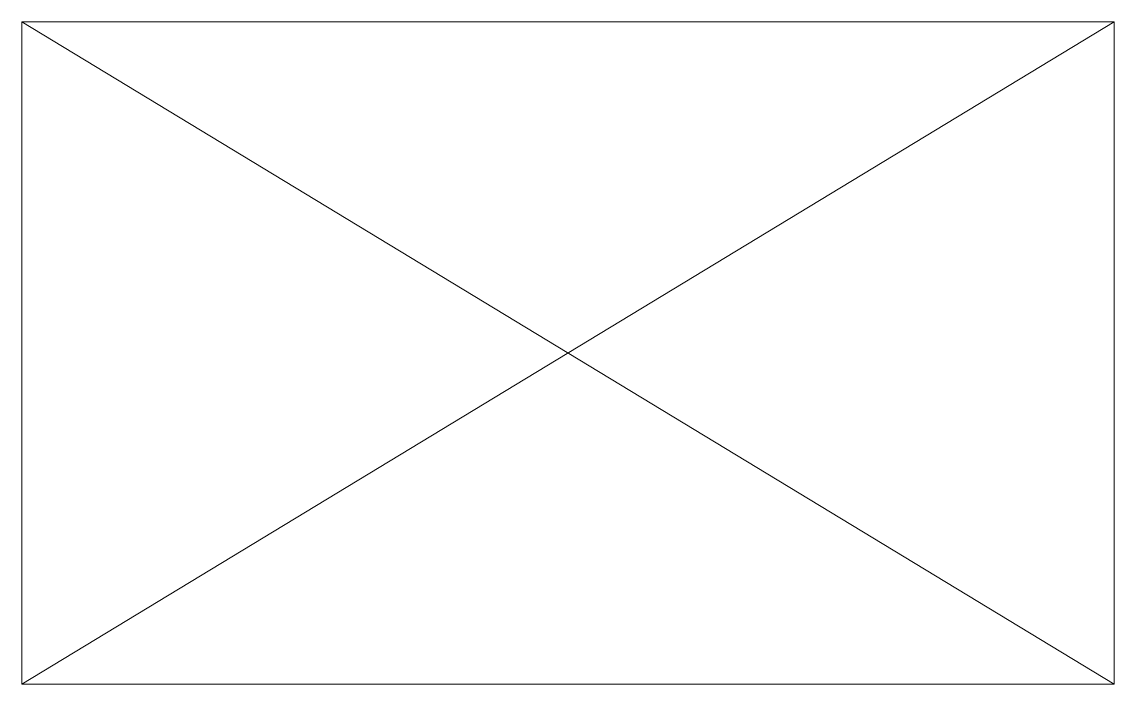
# Model space of a CAD drawing. Header units: metres. Extents: x 0 to 113, y 0 to 68.
import ezdxf

# ---------------------------------------------------------------- set-up
doc = ezdxf.new("R2010")
doc.units = ezdxf.units.M
doc.layers.add('A-DETL-GENF', color=92, linetype='Continuous', lineweight=18)

# ---------------------------------------------------------------- blocks, each defined once
blk = doc.blocks.new('20 klos p - Achterliggend-4383758-00_0 Basismaterialen')
at = {"layer": 'A-DETL-GENF'}
for p, q in [((112.82, 68.42), (0, 68.42)), ((0, 68.42), (0, 0)), ((0, 0), (112.82, 68.42)), ((0, 68.42), (112.82, 0)), ((112.82, 0), (112.82, 68.42)), ((0, 0), (112.82, 0))]:
    blk.add_line(p, q, dxfattribs=at)

msp = doc.modelspace()

# ---------------------------------------------------------------- block references
msp.add_blockref('20 klos p - Achterliggend-4383758-00_0 Basismaterialen', (0, 0))

doc.saveas('drawing.dxf')
